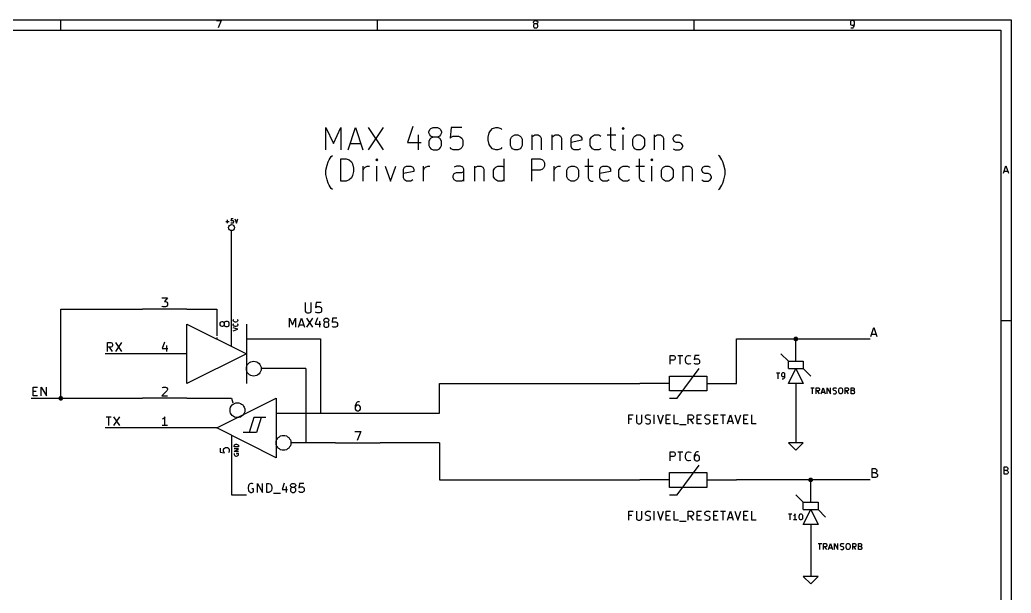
# Model space of a CAD drawing. Extents: x 4000 to 196000, y 4000 to 146000.
# Drawn here: x 129245 to 196000, y 107370 to 146000 of the extents above; entities that cross this region are included whole.
import ezdxf

# ---------------------------------------------------------------- set-up
doc = ezdxf.new("R2010")
doc.units = 0
doc.layers.add('BLACK', color=1, linetype='CONTINUOUS')

msp = doc.modelspace()

# ---------------------------------------------------------------- linework, layer by layer
at = {"layer": 'BLACK'}
for p, q in [((4000, 146000), (196000, 146000)), ((131980, 146000), (131980, 145300)), ((142480, 145950), (142810, 145950)), ((142810, 145950), (142600, 145450)), ((153310, 146000), (153310, 145300)), ((163840, 145850), (163860, 145900)), ((163840, 145830), (163840, 145850)), ((163860, 145780), (163840, 145830)), ((163860, 145690), (163840, 145640)), ((163840, 145640), (163840, 145540)), ((163840, 145540), (163860, 145500)), ((163860, 145900), (163880, 145920)), ((163880, 145760), (163860, 145780)), ((163880, 145710), (163860, 145690)), ((163880, 145920), (163930, 145950)), ((163930, 145730), (163880, 145760)), ((163930, 145730), (163880, 145710)), ((163930, 145950), (164030, 145950)), ((164030, 145730), (163930, 145730)), ((164030, 145950), (164070, 145920)), ((164070, 145760), (164030, 145730)), ((164070, 145710), (164030, 145730)), ((164070, 145920), (164100, 145900)), ((164100, 145780), (164070, 145760)), ((164100, 145690), (164070, 145710)), ((164100, 145900), (164120, 145850)), ((164120, 145830), (164100, 145780)), ((164120, 145640), (164100, 145690)), ((164100, 145500), (164120, 145540)), ((164120, 145850), (164120, 145830)), ((164120, 145540), (164120, 145640)), ((174640, 146000), (174640, 145300)), ((185190, 145900), (185170, 145850)), ((185170, 145850), (185170, 145730)), ((185170, 145730), (185190, 145690)), ((185210, 145920), (185190, 145900)), ((185190, 145690), (185210, 145660)), ((185260, 145950), (185210, 145920)), ((185210, 145660), (185260, 145640)), ((185360, 145950), (185260, 145950)), ((185260, 145640), (185360, 145640)), ((185400, 145920), (185360, 145950)), ((185360, 145640), (185400, 145660)), ((185380, 145500), (185430, 145570)), ((185430, 145900), (185400, 145920)), ((185400, 145660), (185430, 145690)), ((185450, 145850), (185430, 145900)), ((185430, 145690), (185450, 145730)), ((185430, 145570), (185450, 145660)), ((185450, 145660), (185450, 145850)), ((196000, 146000), (196000, 4000)), ((4700, 145300), (195300, 145300)), ((163860, 145500), (163880, 145470)), ((163880, 145470), (163930, 145450)), ((163930, 145450), (164030, 145450)), ((164030, 145450), (164070, 145470)), ((164070, 145470), (164100, 145500)), ((185210, 145450), (185310, 145450)), ((185310, 145450), (185360, 145470)), ((185360, 145470), (185380, 145500)), ((195300, 145300), (195300, 4700)), ((149860, 137240), (149860, 138740)), ((149860, 138740), (150360, 137670)), ((150360, 137670), (150860, 138740)), ((150860, 138740), (150860, 137240)), ((151350, 137240), (151850, 138740)), ((151850, 138740), (152350, 137240)), ((152710, 138740), (153710, 137240)), ((153710, 138740), (152710, 137240)), ((155710, 138810), (155360, 137740)), ((156070, 138240), (156070, 137240)), ((156790, 138460), (156860, 138600)), ((156790, 138390), (156790, 138460)), ((156860, 138240), (156790, 138390)), ((156860, 138600), (156930, 138670)), ((156930, 138170), (156860, 138240)), ((156930, 138670), (157070, 138740)), ((157070, 138740), (157360, 138740)), ((157360, 138740), (157500, 138670)), ((157500, 138670), (157570, 138600)), ((157570, 138240), (157500, 138170)), ((157570, 138600), (157640, 138460)), ((157640, 138390), (157570, 138240)), ((157640, 138460), (157640, 138390)), ((158290, 138740), (158220, 138030)), ((159000, 138740), (158290, 138740)), ((160790, 138100), (160860, 138390)), ((160860, 138390), (160930, 138530)), ((160930, 138530), (161070, 138670)), ((161070, 138670), (161290, 138740)), ((161290, 138740), (161430, 138740)), ((161430, 138740), (161640, 138670)), ((161640, 138670), (161710, 138600)), ((162430, 138170), (162570, 138240)), ((162570, 138240), (162790, 138240)), ((162790, 138240), (162930, 138170)), ((163720, 138240), (163720, 137240)), ((163790, 138170), (163930, 138240)), ((163930, 138240), (164150, 138240)), ((164150, 138240), (164290, 138170)), ((165080, 138240), (165080, 137240)), ((165150, 138170), (165290, 138240)), ((165290, 138240), (165510, 138240)), ((165510, 138240), (165650, 138170)), ((166440, 138170), (166580, 138240)), ((166580, 138240), (166870, 138240)), ((166870, 138240), (167010, 138170)), ((167800, 138170), (167940, 138240)), ((167940, 138240), (168230, 138240)), ((168230, 138240), (168370, 138170)), ((168800, 138240), (169370, 138240)), ((169020, 138740), (169020, 137460)), ((169880, 138740), (169810, 138670)), ((169810, 138670), (169880, 138600)), ((169950, 138670), (169880, 138740)), ((169880, 138740), (169880, 138600)), ((169880, 138600), (169950, 138670)), ((169880, 137240), (169880, 138240)), ((170660, 138170), (170800, 138240)), ((170800, 138240), (171020, 138240)), ((171020, 138240), (171160, 138170)), ((171950, 138240), (171950, 137240)), ((172020, 138170), (172160, 138240)), ((172160, 138240), (172380, 138240)), ((172380, 138240), (172520, 138170)), ((173310, 138170), (173450, 138240)), ((173450, 138240), (173660, 138240)), ((173660, 138240), (173810, 138170)), ((151500, 137670), (152210, 137670)), ((155360, 137740), (156280, 137740)), ((156860, 137960), (156790, 137810)), ((156790, 137810), (156790, 137530)), ((156790, 137530), (156860, 137390)), ((156930, 138030), (156860, 137960)), ((157070, 138100), (156930, 138170)), ((157070, 138100), (156930, 138030)), ((157360, 138100), (157070, 138100)), ((157500, 138170), (157360, 138100)), ((157500, 138030), (157360, 138100)), ((157570, 137960), (157500, 138030)), ((157640, 137810), (157570, 137960)), ((157570, 137390), (157640, 137530)), ((157640, 137530), (157640, 137810)), ((158220, 138030), (158290, 138100)), ((158290, 138100), (158430, 138170)), ((158430, 138170), (158790, 138170)), ((158790, 138170), (158930, 138100)), ((158930, 138100), (159000, 138030)), ((159000, 138030), (159070, 137890)), ((159070, 137530), (159000, 137390)), ((159070, 137890), (159070, 137530)), ((160790, 137890), (160790, 138100)), ((160860, 137600), (160790, 137890)), ((160930, 137460), (160860, 137600)), ((162290, 137960), (162360, 138100)), ((162290, 137530), (162290, 137960)), ((162360, 137390), (162290, 137530)), ((162360, 138100), (162430, 138170)), ((162930, 138170), (163000, 138100)), ((163000, 138100), (163070, 137960)), ((163070, 137530), (163000, 137390)), ((163070, 137960), (163070, 137530)), ((163720, 138100), (163790, 138170)), ((164290, 138170), (164360, 138030)), ((164360, 138030), (164360, 137240)), ((165080, 138100), (165150, 138170)), ((165650, 138170), (165720, 138030)), ((165720, 138030), (165720, 137240)), ((166370, 138030), (166440, 138170)), ((166370, 137460), (166370, 138030)), ((167080, 137890), (166370, 137740)), ((167010, 138170), (167080, 138030)), ((167080, 138030), (167080, 137890)), ((167660, 137960), (167730, 138100)), ((167660, 137530), (167660, 137960)), ((167730, 137390), (167660, 137530)), ((167730, 138100), (167800, 138170)), ((170520, 137960), (170590, 138100)), ((170520, 137530), (170520, 137960)), ((170590, 137390), (170520, 137530)), ((170590, 138100), (170660, 138170)), ((171160, 138170), (171230, 138100)), ((171230, 138100), (171300, 137960)), ((171300, 137530), (171230, 137390)), ((171300, 137960), (171300, 137530)), ((171950, 138100), (172020, 138170)), ((172520, 138170), (172590, 138030)), ((172590, 138030), (172590, 137240)), ((173240, 138030), (173310, 138170)), ((173240, 137960), (173240, 138030)), ((173310, 137810), (173240, 137960)), ((173450, 137740), (173310, 137810)), ((173660, 137740), (173450, 137740)), ((173810, 137670), (173660, 137740)), ((173880, 137530), (173810, 137670)), ((173880, 137460), (173880, 137530)), ((150210, 136790), (150290, 136860)), ((156860, 137390), (156930, 137310)), ((156930, 137310), (157070, 137240)), ((157070, 137240), (157360, 137240)), ((157360, 137240), (157500, 137310)), ((157500, 137310), (157570, 137390)), ((158290, 137310), (158220, 137390)), ((158430, 137240), (158290, 137310)), ((158790, 137240), (158430, 137240)), ((158930, 137310), (158790, 137240)), ((159000, 137390), (158930, 137310)), ((161070, 137310), (160930, 137460)), ((161290, 137240), (161070, 137310)), ((161430, 137240), (161290, 137240)), ((161640, 137310), (161430, 137240)), ((161710, 137390), (161640, 137310)), ((162430, 137310), (162360, 137390)), ((162570, 137240), (162430, 137310)), ((162790, 137240), (162570, 137240)), ((162930, 137310), (162790, 137240)), ((163000, 137390), (162930, 137310)), ((166440, 137310), (166370, 137460)), ((166580, 137240), (166440, 137310)), ((166870, 137240), (166580, 137240)), ((167010, 137310), (166870, 137240)), ((167800, 137310), (167730, 137390)), ((167940, 137240), (167800, 137310)), ((168230, 137240), (167940, 137240)), ((168370, 137310), (168230, 137240)), ((169020, 137460), (169090, 137310)), ((169090, 137310), (169230, 137240)), ((169230, 137240), (169370, 137240)), ((170660, 137310), (170590, 137390)), ((170800, 137240), (170660, 137310)), ((171020, 137240), (170800, 137240)), ((171160, 137310), (171020, 137240)), ((171230, 137390), (171160, 137310)), ((173240, 137310), (173380, 137240)), ((173380, 137240), (173660, 137240)), ((173660, 137240), (173810, 137310)), ((173810, 137310), (173880, 137460)), ((176380, 136790), (176300, 136860)), ((149860, 135860), (149930, 136210)), ((149930, 136210), (150000, 136430)), ((150000, 136430), (150070, 136570)), ((150070, 136570), (150210, 136790)), ((150860, 135140), (150860, 136640)), ((150860, 136640), (151210, 136640)), ((151210, 136640), (151430, 136570)), ((151430, 136570), (151570, 136430)), ((151570, 136430), (151640, 136290)), ((151640, 136290), (151710, 136000)), ((153290, 136640), (153220, 136570)), ((153220, 136570), (153290, 136500)), ((153360, 136570), (153290, 136640)), ((153290, 136640), (153290, 136500)), ((153290, 136500), (153360, 136570)), ((161860, 135140), (161860, 136640)), ((163720, 135140), (163720, 136640)), ((163720, 136640), (164290, 136640)), ((164290, 136640), (164430, 136570)), ((164430, 136570), (164500, 136500)), ((164500, 136500), (164570, 136360)), ((164570, 136360), (164570, 136140)), ((167510, 136640), (167510, 135360)), ((170950, 136640), (170950, 135360)), ((171810, 136640), (171740, 136570)), ((171740, 136570), (171810, 136500)), ((171880, 136570), (171810, 136640)), ((171810, 136640), (171810, 136500)), ((171810, 136500), (171880, 136570)), ((176520, 136570), (176380, 136790)), ((176590, 136430), (176520, 136570)), ((176660, 136210), (176590, 136430)), ((176730, 135860), (176660, 136210)), ((149860, 135570), (149860, 135860)), ((149930, 135210), (149860, 135570)), ((151710, 135790), (151640, 135500)), ((151710, 136000), (151710, 135790)), ((152360, 135140), (152360, 136140)), ((152360, 135860), (152430, 136000)), ((152430, 136000), (152500, 136070)), ((152500, 136070), (152640, 136140)), ((152640, 136140), (152790, 136140)), ((153290, 135140), (153290, 136140)), ((153850, 136140), (154210, 135140)), ((154210, 135140), (154570, 136140)), ((155070, 135930), (155140, 136070)), ((155070, 135360), (155070, 135930)), ((155780, 135790), (155070, 135640)), ((155140, 136070), (155280, 136140)), ((155280, 136140), (155570, 136140)), ((155570, 136140), (155710, 136070)), ((155710, 136070), (155780, 135930)), ((155780, 135930), (155780, 135790)), ((156430, 135140), (156430, 136140)), ((156430, 135860), (156500, 136000)), ((156500, 136000), (156570, 136070)), ((156570, 136070), (156710, 136140)), ((156710, 136140), (156860, 136140)), ((158430, 135500), (158500, 135640)), ((158640, 136140), (158500, 136070)), ((158500, 135640), (158640, 135710)), ((158930, 136140), (158640, 136140)), ((158640, 135710), (159000, 135710)), ((159070, 136070), (158930, 136140)), ((159000, 135710), (159140, 135790)), ((159140, 135930), (159070, 136070)), ((159140, 135140), (159140, 135930)), ((159860, 136140), (159860, 135140)), ((159860, 136000), (159930, 136070)), ((159930, 136070), (160070, 136140)), ((160070, 136140), (160290, 136140)), ((160290, 136140), (160430, 136070)), ((160430, 136070), (160500, 135930)), ((160500, 135930), (160500, 135140)), ((161150, 135860), (161220, 136000)), ((161150, 135430), (161150, 135860)), ((161220, 136000), (161290, 136070)), ((161290, 136070), (161430, 136140)), ((161430, 136140), (161720, 136140)), ((161720, 136140), (161860, 136070)), ((164290, 135860), (163720, 135860)), ((164430, 135930), (164290, 135860)), ((164500, 136000), (164430, 135930)), ((164570, 136140), (164500, 136000)), ((165220, 135140), (165220, 136140)), ((165220, 135860), (165290, 136000)), ((165290, 136000), (165360, 136070)), ((165360, 136070), (165500, 136140)), ((165500, 136140), (165650, 136140)), ((166080, 135860), (166150, 136000)), ((166080, 135430), (166080, 135860)), ((166150, 136000), (166220, 136070)), ((166220, 136070), (166360, 136140)), ((166360, 136140), (166580, 136140)), ((166580, 136140), (166720, 136070)), ((166720, 136070), (166790, 136000)), ((166790, 136000), (166860, 135860)), ((166860, 135860), (166860, 135430)), ((167290, 136140), (167860, 136140)), ((168300, 135930), (168370, 136070)), ((168300, 135360), (168300, 135930)), ((169010, 135790), (168300, 135640)), ((168370, 136070), (168510, 136140)), ((168510, 136140), (168800, 136140)), ((168800, 136140), (168940, 136070)), ((168940, 136070), (169010, 135930)), ((169010, 135930), (169010, 135790)), ((169590, 135860), (169660, 136000)), ((169590, 135430), (169590, 135860)), ((169660, 136000), (169730, 136070)), ((169730, 136070), (169870, 136140)), ((169870, 136140), (170160, 136140)), ((170160, 136140), (170300, 136070)), ((170730, 136140), (171300, 136140)), ((171810, 135140), (171810, 136140)), ((172450, 135860), (172520, 136000)), ((172450, 135430), (172450, 135860)), ((172520, 136000), (172590, 136070)), ((172590, 136070), (172730, 136140)), ((172730, 136140), (172950, 136140)), ((172950, 136140), (173090, 136070)), ((173090, 136070), (173160, 136000)), ((173160, 136000), (173230, 135860)), ((173230, 135860), (173230, 135430)), ((173880, 136140), (173880, 135140)), ((173880, 136000), (173950, 136070)), ((173950, 136070), (174090, 136140)), ((174090, 136140), (174310, 136140)), ((174310, 136140), (174450, 136070)), ((174450, 136070), (174520, 135930)), ((174520, 135930), (174520, 135140)), ((175170, 135930), (175240, 136070)), ((175170, 135860), (175170, 135930)), ((175240, 135710), (175170, 135860)), ((175240, 136070), (175380, 136140)), ((175380, 135640), (175240, 135710)), ((175380, 136140), (175590, 136140)), ((175590, 135640), (175380, 135640)), ((175590, 136140), (175740, 136070)), ((175740, 135570), (175590, 135640)), ((175810, 135430), (175740, 135570)), ((176660, 135210), (176730, 135570)), ((176730, 135570), (176730, 135860)), ((195490, 135660), (195650, 136160)), ((195540, 135800), (195770, 135800)), ((195650, 136160), (195820, 135660)), ((150000, 135000), (149930, 135210)), ((150070, 134860), (150000, 135000)), ((150210, 134640), (150070, 134860)), ((151210, 135140), (150860, 135140)), ((151430, 135210), (151210, 135140)), ((151570, 135360), (151430, 135210)), ((151640, 135500), (151570, 135360)), ((155140, 135210), (155070, 135360)), ((155280, 135140), (155140, 135210)), ((155570, 135140), (155280, 135140)), ((155710, 135210), (155570, 135140)), ((158430, 135360), (158430, 135500)), ((158500, 135210), (158430, 135360)), ((158640, 135140), (158500, 135210)), ((159000, 135140), (158640, 135140)), ((159140, 135210), (159000, 135140)), ((161220, 135290), (161150, 135430)), ((161290, 135210), (161220, 135290)), ((161430, 135140), (161290, 135210)), ((161720, 135140), (161430, 135140)), ((161860, 135210), (161720, 135140)), ((166150, 135290), (166080, 135430)), ((166220, 135210), (166150, 135290)), ((166360, 135140), (166220, 135210)), ((166580, 135140), (166360, 135140)), ((166720, 135210), (166580, 135140)), ((166790, 135290), (166720, 135210)), ((166860, 135430), (166790, 135290)), ((167510, 135360), (167580, 135210)), ((167580, 135210), (167720, 135140)), ((167720, 135140), (167860, 135140)), ((168370, 135210), (168300, 135360)), ((168510, 135140), (168370, 135210)), ((168800, 135140), (168510, 135140)), ((168940, 135210), (168800, 135140)), ((169660, 135290), (169590, 135430)), ((169730, 135210), (169660, 135290)), ((169870, 135140), (169730, 135210)), ((170160, 135140), (169870, 135140)), ((170300, 135210), (170160, 135140)), ((170950, 135360), (171020, 135210)), ((171020, 135210), (171160, 135140)), ((171160, 135140), (171300, 135140)), ((172520, 135290), (172450, 135430)), ((172590, 135210), (172520, 135290)), ((172730, 135140), (172590, 135210)), ((172950, 135140), (172730, 135140)), ((173090, 135210), (172950, 135140)), ((173160, 135290), (173090, 135210)), ((173230, 135430), (173160, 135290)), ((175170, 135210), (175310, 135140)), ((175310, 135140), (175590, 135140)), ((175590, 135140), (175740, 135210)), ((175740, 135210), (175810, 135360)), ((175810, 135360), (175810, 135430)), ((176380, 134640), (176520, 134860)), ((176520, 134860), (176590, 135000)), ((176590, 135000), (176660, 135210)), ((150290, 134570), (150210, 134640)), ((176300, 134570), (176380, 134640)), ((143110, 132410), (143340, 132410)), ((143230, 132300), (143230, 132530)), ((143480, 132600), (143470, 132460)), ((143470, 132460), (143480, 132470)), ((143480, 132310), (143470, 132330)), ((143620, 132600), (143480, 132600)), ((143480, 132470), (143510, 132480)), ((143510, 132300), (143480, 132310)), ((143510, 132480), (143580, 132480)), ((143580, 132300), (143510, 132300)), ((143580, 132480), (143610, 132470)), ((143610, 132310), (143580, 132300)), ((143610, 132470), (143620, 132460)), ((143620, 132330), (143610, 132310)), ((143620, 132460), (143640, 132430)), ((143640, 132360), (143620, 132330)), ((143640, 132430), (143640, 132360)), ((143730, 132600), (143830, 132300)), ((143830, 132300), (143930, 132600)), ((143500, 131500), (143500, 131800)), ((143500, 127000), (143500, 131500)), ((138810, 127260), (139180, 127260)), ((139180, 127260), (138980, 127030)), ((138980, 127030), (139060, 127030)), ((139060, 127030), (139120, 127000)), ((139120, 127000), (139150, 126970)), ((139150, 126970), (139180, 126910)), ((139180, 126910), (139180, 126770)), ((143500, 124000), (143500, 127000)), ((148470, 126950), (148470, 126380)), ((148870, 126380), (148870, 126950)), ((149200, 126950), (149160, 126610)), ((149530, 126950), (149200, 126950)), ((132000, 120500), (132000, 126500)), ((132000, 126500), (137500, 126500)), ((140500, 126500), (137500, 126500)), ((138830, 126690), (138810, 126710)), ((138890, 126660), (138830, 126690)), ((139060, 126660), (138890, 126660)), ((139120, 126690), (139060, 126660)), ((139150, 126710), (139120, 126690)), ((139180, 126770), (139150, 126710)), ((140500, 126500), (142500, 126500)), ((142500, 126500), (142500, 124710)), ((148470, 126380), (148500, 126310)), ((148500, 126310), (148530, 126280)), ((148530, 126280), (148600, 126250)), ((148600, 126250), (148730, 126250)), ((148730, 126250), (148800, 126280)), ((148800, 126280), (148830, 126310)), ((148830, 126310), (148870, 126380)), ((149160, 126610), (149200, 126650)), ((149200, 126280), (149160, 126310)), ((149200, 126650), (149260, 126680)), ((149260, 126250), (149200, 126280)), ((149260, 126680), (149430, 126680)), ((149430, 126250), (149260, 126250)), ((149430, 126680), (149500, 126650)), ((149500, 126280), (149430, 126250)), ((149500, 126650), (149530, 126610)), ((149530, 126310), (149500, 126280)), ((149530, 126610), (149560, 126550)), ((149560, 126380), (149530, 126310)), ((149560, 126550), (149560, 126380)), ((140500, 121500), (140500, 125500)), ((140500, 125500), (144500, 123500)), ((142740, 125560), (142770, 125620)), ((142740, 125450), (142740, 125560)), ((142770, 125620), (142800, 125650)), ((142800, 125650), (142860, 125680)), ((142860, 125680), (142890, 125680)), ((142890, 125680), (142940, 125650)), ((142940, 125650), (142970, 125620)), ((142970, 125620), (143000, 125560)), ((143030, 125620), (143000, 125560)), ((143000, 125560), (143000, 125450)), ((143060, 125650), (143030, 125620)), ((143110, 125680), (143060, 125650)), ((143230, 125680), (143110, 125680)), ((143290, 125650), (143230, 125680)), ((143310, 125620), (143290, 125650)), ((143340, 125560), (143310, 125620)), ((143340, 125450), (143340, 125560)), ((143620, 125770), (143640, 125810)), ((143620, 125740), (143620, 125770)), ((143640, 125690), (143620, 125740)), ((143620, 125470), (143640, 125510)), ((143640, 125810), (143650, 125820)), ((143660, 125670), (143640, 125690)), ((143640, 125510), (143650, 125520)), ((143690, 125650), (143660, 125670)), ((143750, 125640), (143690, 125650)), ((143790, 125640), (143750, 125640)), ((143850, 125650), (143790, 125640)), ((143880, 125670), (143850, 125650)), ((143910, 125690), (143880, 125670)), ((143890, 125820), (143910, 125810)), ((143890, 125520), (143910, 125510)), ((143910, 125810), (143920, 125770)), ((143920, 125740), (143910, 125690)), ((143910, 125510), (143920, 125470)), ((143920, 125770), (143920, 125740)), ((144500, 125500), (144500, 121500)), ((147400, 125290), (147400, 125890)), ((147400, 125890), (147600, 125460)), ((147600, 125460), (147800, 125890)), ((147800, 125890), (147800, 125290)), ((148010, 125290), (148210, 125890)), ((148210, 125890), (148410, 125290)), ((148550, 125890), (148950, 125290)), ((148950, 125890), (148550, 125290)), ((149290, 125920), (149140, 125490)), ((149430, 125690), (149430, 125290)), ((149710, 125770), (149740, 125830)), ((149710, 125740), (149710, 125770)), ((149740, 125690), (149710, 125740)), ((149740, 125570), (149710, 125520)), ((149710, 125520), (149710, 125400)), ((149740, 125830), (149770, 125860)), ((149770, 125660), (149740, 125690)), ((149770, 125600), (149740, 125570)), ((149770, 125860), (149830, 125890)), ((149830, 125630), (149770, 125660)), ((149830, 125630), (149770, 125600)), ((149830, 125890), (149940, 125890)), ((149940, 125630), (149830, 125630)), ((149940, 125890), (150000, 125860)), ((150000, 125660), (149940, 125630)), ((150000, 125600), (149940, 125630)), ((150000, 125860), (150030, 125830)), ((150030, 125690), (150000, 125660)), ((150030, 125570), (150000, 125600)), ((150030, 125830), (150060, 125770)), ((150060, 125740), (150030, 125690)), ((150060, 125520), (150030, 125570)), ((150060, 125770), (150060, 125740)), ((150060, 125400), (150060, 125520)), ((150310, 125890), (150280, 125600)), ((150280, 125600), (150310, 125630)), ((150600, 125890), (150310, 125890)), ((150310, 125630), (150370, 125660)), ((150370, 125660), (150510, 125660)), ((150510, 125660), (150570, 125630)), ((150570, 125630), (150600, 125600)), ((150600, 125600), (150630, 125540)), ((150630, 125540), (150630, 125400)), ((196000, 125720), (195300, 125720)), ((142770, 125390), (142740, 125450)), ((142800, 125360), (142770, 125390)), ((142860, 125330), (142800, 125360)), ((142890, 125330), (142860, 125330)), ((142940, 125360), (142890, 125330)), ((142970, 125390), (142940, 125360)), ((143000, 125450), (142970, 125390)), ((143000, 125450), (143030, 125390)), ((143030, 125390), (143060, 125360)), ((143060, 125360), (143110, 125330)), ((143110, 125330), (143230, 125330)), ((143230, 125330), (143290, 125360)), ((143290, 125360), (143310, 125390)), ((143310, 125390), (143340, 125450)), ((143620, 125440), (143620, 125470)), ((143640, 125390), (143620, 125440)), ((143920, 125150), (143620, 125250)), ((143620, 125050), (143920, 125150)), ((143660, 125370), (143640, 125390)), ((143690, 125350), (143660, 125370)), ((143750, 125340), (143690, 125350)), ((143790, 125340), (143750, 125340)), ((143850, 125350), (143790, 125340)), ((143880, 125370), (143850, 125350)), ((143910, 125390), (143880, 125370)), ((143920, 125440), (143910, 125390)), ((143920, 125470), (143920, 125440)), ((148060, 125460), (148350, 125460)), ((149140, 125490), (149520, 125490)), ((149710, 125400), (149740, 125340)), ((149740, 125340), (149770, 125320)), ((149770, 125320), (149830, 125290)), ((149830, 125290), (149940, 125290)), ((149940, 125290), (150000, 125320)), ((150000, 125320), (150030, 125340)), ((150030, 125340), (150060, 125400)), ((150310, 125320), (150280, 125340)), ((150370, 125290), (150310, 125320)), ((150510, 125290), (150370, 125290)), ((150570, 125320), (150510, 125290)), ((150600, 125340), (150570, 125320)), ((150630, 125400), (150600, 125340)), ((186560, 124660), (186760, 125260)), ((186760, 125260), (186960, 124660)), ((135140, 123660), (135140, 124260)), ((135140, 124260), (135370, 124260)), ((135370, 124260), (135430, 124230)), ((135430, 124230), (135460, 124200)), ((135460, 124200), (135490, 124140)), ((135690, 124260), (136090, 123660)), ((136090, 124260), (135690, 123660)), ((138980, 124290), (138830, 123860)), ((142500, 124600), (142500, 124500)), ((144500, 124500), (149500, 124500)), ((149500, 124500), (149500, 119500)), ((177500, 121500), (177500, 124500)), ((177500, 124500), (186500, 124500)), ((181500, 123000), (181500, 124500)), ((186610, 124830), (186900, 124830)), ((137500, 123500), (135000, 123500)), ((135370, 123940), (135140, 123940)), ((135490, 123660), (135290, 123940)), ((135430, 123970), (135370, 123940)), ((135460, 124000), (135430, 123970)), ((135490, 124060), (135460, 124000)), ((135490, 124140), (135490, 124060)), ((140500, 123500), (137500, 123500)), ((138830, 123860), (139210, 123860)), ((139120, 124060), (139120, 123660)), ((144500, 123500), (140500, 121500)), ((181000, 123000), (180500, 123500)), ((173030, 122790), (173030, 123390)), ((173030, 123390), (173260, 123390)), ((173260, 123070), (173030, 123070)), ((173260, 123390), (173320, 123360)), ((173320, 123100), (173260, 123070)), ((173320, 123360), (173350, 123330)), ((173350, 123130), (173320, 123100)), ((173350, 123330), (173380, 123270)), ((173380, 123190), (173350, 123130)), ((173380, 123270), (173380, 123190)), ((173550, 123390), (173890, 123390)), ((173720, 122790), (173720, 123390)), ((174060, 123130), (174090, 123240)), ((174060, 123040), (174060, 123130)), ((174090, 122930), (174060, 123040)), ((174090, 123240), (174120, 123300)), ((174120, 122870), (174090, 122930)), ((174120, 123300), (174180, 123360)), ((174180, 122820), (174120, 122870)), ((174180, 123360), (174260, 123390)), ((174260, 123390), (174320, 123390)), ((174320, 123390), (174410, 123360)), ((174410, 123360), (174440, 123330)), ((174440, 122840), (174410, 122820)), ((174690, 123390), (174660, 123100)), ((174660, 123100), (174690, 123130)), ((174690, 122820), (174660, 122840)), ((174980, 123390), (174690, 123390)), ((174690, 123130), (174750, 123160)), ((174750, 123160), (174890, 123160)), ((174890, 123160), (174950, 123130)), ((174950, 123130), (174980, 123100)), ((174980, 122840), (174950, 122820)), ((174980, 123100), (175010, 123040)), ((175010, 122900), (174980, 122840)), ((175010, 123040), (175010, 122900)), ((181000, 122500), (181000, 123000)), ((181000, 123000), (182000, 123000)), ((182000, 123000), (182000, 122500)), ((148500, 122500), (145500, 122500)), ((148500, 122500), (148500, 117500)), ((173500, 120500), (175000, 122500)), ((174260, 122790), (174180, 122820)), ((174320, 122790), (174260, 122790)), ((174410, 122820), (174320, 122790)), ((174750, 122790), (174690, 122820)), ((174890, 122790), (174750, 122790)), ((174950, 122820), (174890, 122790)), ((180200, 122210), (180430, 122210)), ((180310, 121810), (180310, 122210)), ((180560, 122170), (180540, 122130)), ((180570, 122190), (180560, 122170)), ((180610, 122210), (180570, 122190)), ((180690, 122210), (180610, 122210)), ((180730, 122190), (180690, 122210)), ((180750, 122170), (180730, 122190)), ((180760, 122130), (180750, 122170)), ((181000, 122500), (182000, 122500)), ((181000, 121500), (181500, 122500)), ((181500, 122500), (182000, 121500)), ((182000, 122500), (182500, 122000)), ((157500, 119500), (157500, 121500)), ((157500, 121500), (171000, 121500)), ((173000, 121500), (171000, 121500)), ((173000, 121000), (173000, 122000)), ((173000, 122000), (175500, 122000)), ((175500, 122000), (175500, 121000)), ((175500, 121500), (177500, 121500)), ((180540, 122130), (180540, 122040)), ((180540, 122040), (180560, 122000)), ((180560, 122000), (180570, 121980)), ((180570, 121980), (180610, 121960)), ((180570, 121810), (180650, 121810)), ((180610, 121960), (180690, 121960)), ((180650, 121810), (180690, 121830)), ((180690, 121960), (180730, 121980)), ((180690, 121830), (180710, 121850)), ((180710, 121850), (180750, 121900)), ((180730, 121980), (180750, 122000)), ((180750, 122000), (180760, 122040)), ((180750, 121900), (180760, 121980)), ((180760, 121980), (180760, 122130)), ((182000, 121500), (181000, 121500)), ((181500, 121500), (181500, 120000)), ((130140, 120660), (130140, 121260)), ((130140, 121260), (130430, 121260)), ((130140, 120970), (130340, 120970)), ((130680, 120660), (130680, 121260)), ((130680, 121260), (131030, 120660)), ((131030, 120660), (131030, 121260)), ((139150, 121000), (138810, 120660)), ((138830, 121200), (138860, 121230)), ((138860, 121230), (138920, 121260)), ((138920, 121260), (139060, 121260)), ((139060, 121260), (139120, 121230)), ((139120, 121230), (139150, 121200)), ((139150, 121200), (139180, 121140)), ((139180, 121090), (139150, 121000)), ((139180, 121140), (139180, 121090)), ((175500, 121000), (173000, 121000)), ((182510, 121210), (182740, 121210)), ((182620, 120810), (182620, 121210)), ((182870, 120810), (182870, 121210)), ((182870, 121210), (183020, 121210)), ((183020, 121000), (182870, 121000)), ((183090, 120810), (182960, 121000)), ((183020, 121210), (183060, 121190)), ((183060, 121020), (183020, 121000)), ((183060, 121190), (183070, 121170)), ((183070, 121040), (183060, 121020)), ((183070, 121170), (183090, 121130)), ((183090, 121070), (183070, 121040)), ((183090, 121130), (183090, 121070)), ((183210, 120810), (183340, 121210)), ((183250, 120920), (183440, 120920)), ((183340, 121210), (183470, 120810)), ((183610, 120810), (183610, 121210)), ((183610, 121210), (183830, 120810)), ((183830, 120810), (183830, 121210)), ((184010, 121130), (184030, 121170)), ((184010, 121090), (184010, 121130)), ((184030, 121060), (184010, 121090)), ((184010, 120830), (184060, 120810)), ((184030, 121170), (184040, 121190)), ((184040, 121040), (184030, 121060)), ((184040, 121190), (184080, 121210)), ((184080, 121020), (184040, 121040)), ((184080, 121210), (184180, 121210)), ((184160, 121000), (184080, 121020)), ((184200, 120980), (184160, 121000)), ((184160, 120810), (184200, 120830)), ((184180, 121210), (184230, 121190)), ((184220, 120960), (184200, 120980)), ((184200, 120830), (184220, 120850)), ((184230, 120920), (184220, 120960)), ((184220, 120850), (184230, 120880)), ((184230, 120880), (184230, 120920)), ((184390, 121070), (184410, 121150)), ((184390, 120940), (184390, 121070)), ((184410, 120870), (184390, 120940)), ((184410, 121150), (184440, 121190)), ((184440, 120830), (184410, 120870)), ((184440, 121190), (184480, 121210)), ((184480, 120810), (184440, 120830)), ((184480, 121210), (184560, 121210)), ((184560, 121210), (184600, 121190)), ((184600, 120830), (184560, 120810)), ((184600, 121190), (184630, 121150)), ((184630, 120870), (184600, 120830)), ((184630, 121150), (184650, 121070)), ((184650, 120940), (184630, 120870)), ((184650, 121070), (184650, 120940)), ((184830, 120810), (184830, 121210)), ((184830, 121210), (184980, 121210)), ((184980, 121000), (184830, 121000)), ((185050, 120810), (184920, 121000)), ((184980, 121210), (185020, 121190)), ((185020, 121020), (184980, 121000)), ((185020, 121190), (185030, 121170)), ((185030, 121040), (185020, 121020)), ((185030, 121170), (185050, 121130)), ((185050, 121070), (185030, 121040)), ((185050, 121130), (185050, 121070)), ((185230, 120810), (185230, 121210)), ((185230, 121210), (185360, 121210)), ((185360, 121020), (185230, 121020)), ((185360, 121210), (185400, 121190)), ((185400, 121040), (185360, 121020)), ((185360, 121020), (185420, 121000)), ((185420, 120830), (185380, 120810)), ((185400, 121190), (185420, 121170)), ((185420, 121060), (185400, 121040)), ((185420, 121170), (185430, 121130)), ((185430, 121090), (185420, 121060)), ((185420, 121000), (185430, 120980)), ((185430, 120850), (185420, 120830)), ((185430, 121130), (185430, 121090)), ((185430, 120980), (185450, 120940)), ((185450, 120880), (185430, 120850)), ((185450, 120940), (185450, 120880)), ((130000, 120500), (137500, 120500)), ((130430, 120660), (130140, 120660)), ((140500, 120500), (137500, 120500)), ((138810, 120660), (139180, 120660)), ((140500, 120500), (143500, 120500)), ((142500, 118500), (146500, 120500)), ((143500, 120500), (143590, 120200)), ((146500, 120500), (146500, 116500)), ((151920, 120200), (151860, 120110)), ((151950, 120230), (151920, 120200)), ((152010, 120260), (151950, 120230)), ((152120, 120260), (152010, 120260)), ((173000, 120500), (173500, 120500)), ((184060, 120810), (184160, 120810)), ((184560, 120810), (184480, 120810)), ((185380, 120810), (185230, 120810)), ((146500, 119500), (150500, 119500)), ((150500, 119500), (153500, 119500)), ((151860, 120110), (151830, 120000)), ((151830, 120000), (151830, 119770)), ((151860, 119970), (151830, 119910)), ((151830, 119770), (151860, 119710)), ((151890, 120000), (151860, 119970)), ((151860, 119710), (151890, 119690)), ((151950, 120030), (151890, 120000)), ((151890, 119690), (151950, 119660)), ((152060, 120030), (151950, 120030)), ((151950, 119660), (152060, 119660)), ((152120, 120000), (152060, 120030)), ((152060, 119660), (152120, 119690)), ((152150, 119970), (152120, 120000)), ((152120, 119690), (152150, 119710)), ((152180, 119910), (152150, 119970)), ((152150, 119710), (152180, 119770)), ((152180, 119770), (152180, 119910)), ((153500, 119500), (157500, 119500)), ((181500, 120000), (181500, 117500)), ((135060, 119260), (135400, 119260)), ((135230, 118660), (135230, 119260)), ((135550, 119260), (135950, 118660)), ((135950, 119260), (135550, 118660)), ((138890, 119110), (138830, 119090)), ((138950, 119170), (138890, 119110)), ((139010, 119260), (138950, 119170)), ((139010, 118660), (139010, 119260)), ((145000, 119200), (144690, 118200)), ((145800, 119200), (145000, 119200)), ((145500, 119200), (145190, 118200)), ((170260, 118790), (170260, 119390)), ((170260, 119390), (170550, 119390)), ((170460, 119100), (170260, 119100)), ((170770, 119390), (170770, 118900)), ((170770, 118900), (170800, 118840)), ((170800, 118840), (170830, 118820)), ((171060, 118820), (171090, 118840)), ((171090, 118840), (171120, 118900)), ((171120, 118900), (171120, 119390)), ((171370, 119270), (171400, 119330)), ((171370, 119220), (171370, 119270)), ((171400, 119160), (171370, 119220)), ((171400, 119330), (171430, 119360)), ((171430, 119130), (171400, 119160)), ((171430, 119360), (171490, 119390)), ((171490, 119100), (171430, 119130)), ((171490, 119390), (171630, 119390)), ((171600, 119070), (171490, 119100)), ((171660, 119040), (171600, 119070)), ((171630, 119390), (171720, 119360)), ((171690, 119020), (171660, 119040)), ((171660, 118820), (171690, 118840)), ((171720, 118960), (171690, 119020)), ((171690, 118840), (171720, 118900)), ((171720, 118900), (171720, 118960)), ((171970, 118790), (171970, 119390)), ((172180, 119390), (172380, 118790)), ((172380, 118790), (172580, 119390)), ((172770, 118790), (172770, 119390)), ((172770, 119390), (173060, 119390)), ((172770, 119100), (172970, 119100)), ((173310, 118790), (173310, 119390)), ((174260, 118790), (174260, 119390)), ((174260, 119390), (174490, 119390)), ((174490, 119070), (174260, 119070)), ((174610, 118790), (174410, 119070)), ((174490, 119390), (174550, 119360)), ((174550, 119100), (174490, 119070)), ((174550, 119360), (174580, 119330)), ((174580, 119130), (174550, 119100)), ((174580, 119330), (174610, 119270)), ((174610, 119190), (174580, 119130)), ((174610, 119270), (174610, 119190)), ((174860, 118790), (174860, 119390)), ((174860, 119390), (175150, 119390)), ((174860, 119100), (175060, 119100)), ((175370, 119270), (175400, 119330)), ((175370, 119220), (175370, 119270)), ((175400, 119160), (175370, 119220)), ((175400, 119330), (175430, 119360)), ((175430, 119130), (175400, 119160)), ((175430, 119360), (175490, 119390)), ((175490, 119100), (175430, 119130)), ((175490, 119390), (175630, 119390)), ((175600, 119070), (175490, 119100)), ((175660, 119040), (175600, 119070)), ((175630, 119390), (175720, 119360)), ((175690, 119020), (175660, 119040)), ((175660, 118820), (175690, 118840)), ((175720, 118960), (175690, 119020)), ((175690, 118840), (175720, 118900)), ((175720, 118900), (175720, 118960)), ((175970, 118790), (175970, 119390)), ((175970, 119390), (176260, 119390)), ((175970, 119100), (176170, 119100)), ((176430, 119390), (176770, 119390)), ((176600, 118790), (176600, 119390)), ((176890, 118790), (177090, 119390)), ((176940, 118960), (177230, 118960)), ((177090, 119390), (177290, 118790)), ((177400, 119390), (177600, 118790)), ((177600, 118790), (177800, 119390)), ((177990, 118790), (177990, 119390)), ((177990, 119390), (178280, 119390)), ((177990, 119100), (178190, 119100)), ((178530, 118790), (178530, 119390)), ((137500, 118500), (135000, 118500)), ((140500, 118500), (137500, 118500)), ((139180, 118660), (138830, 118660)), ((142500, 118500), (140500, 118500)), ((146500, 116500), (142500, 118500)), ((145190, 118200), (144290, 118200)), ((151810, 118260), (152210, 118260)), ((152210, 118260), (151950, 117660)), ((170830, 118820), (170890, 118790)), ((170890, 118790), (171000, 118790)), ((171000, 118790), (171060, 118820)), ((171370, 118820), (171460, 118790)), ((171460, 118790), (171600, 118790)), ((171600, 118790), (171660, 118820)), ((173060, 118790), (172770, 118790)), ((173600, 118790), (173310, 118790)), ((173660, 118730), (174120, 118730)), ((175150, 118790), (174860, 118790)), ((175370, 118820), (175460, 118790)), ((175460, 118790), (175600, 118790)), ((175600, 118790), (175660, 118820)), ((176260, 118790), (175970, 118790)), ((178280, 118790), (177990, 118790)), ((178820, 118790), (178530, 118790)), ((143500, 118000), (143500, 116000)), ((150500, 117500), (147500, 117500)), ((150500, 117500), (153500, 117500)), ((157500, 117500), (153500, 117500)), ((157500, 117500), (157500, 115000)), ((181000, 117500), (181500, 117000)), ((182000, 117500), (181000, 117500)), ((181500, 117000), (182000, 117500)), ((142740, 117150), (142740, 116860)), ((142740, 116860), (143030, 116830)), ((142970, 117060), (143000, 117120)), ((142970, 116920), (142970, 117060)), ((143000, 116860), (142970, 116920)), ((143000, 117120), (143030, 117150)), ((143030, 116830), (143000, 116860)), ((143030, 117150), (143090, 117180)), ((143090, 117180), (143230, 117180)), ((143230, 117180), (143290, 117150)), ((143290, 117150), (143310, 117120)), ((143310, 116860), (143290, 116830)), ((143310, 117120), (143340, 117060)), ((143340, 116920), (143310, 116860)), ((143340, 117060), (143340, 116920)), ((143670, 117300), (143690, 117350)), ((143670, 117230), (143670, 117300)), ((143970, 117230), (143670, 117230)), ((143670, 116920), (143970, 117090)), ((143970, 117090), (143670, 117090)), ((143970, 116920), (143670, 116920)), ((143690, 117350), (143710, 117370)), ((143710, 117370), (143740, 117390)), ((143740, 117390), (143800, 117400)), ((143800, 117400), (143840, 117400)), ((143840, 117400), (143900, 117390)), ((143900, 117390), (143930, 117370)), ((143930, 117370), (143960, 117350)), ((143960, 117350), (143970, 117300)), ((143970, 117300), (143970, 117230)), ((173030, 116290), (173030, 116890)), ((173030, 116890), (173260, 116890)), ((173260, 116890), (173320, 116860)), ((173320, 116860), (173350, 116830)), ((173350, 116830), (173380, 116770)), ((173550, 116890), (173890, 116890)), ((173720, 116290), (173720, 116890)), ((174120, 116800), (174180, 116860)), ((174180, 116860), (174260, 116890)), ((174260, 116890), (174320, 116890)), ((174320, 116890), (174410, 116860)), ((174410, 116860), (174440, 116830)), ((174750, 116830), (174690, 116740)), ((174780, 116860), (174750, 116830)), ((174840, 116890), (174780, 116860)), ((174950, 116890), (174840, 116890)), ((143690, 116780), (143670, 116750)), ((143670, 116750), (143670, 116710)), ((143670, 116710), (143690, 116660)), ((143690, 116660), (143710, 116640)), ((143710, 116640), (143740, 116620)), ((143740, 116620), (143800, 116610)), ((143800, 116610), (143840, 116610)), ((143940, 116790), (143840, 116790)), ((143840, 116790), (143840, 116740)), ((143840, 116610), (143900, 116620)), ((143900, 116620), (143930, 116640)), ((143930, 116640), (143960, 116660)), ((143960, 116780), (143940, 116790)), ((143970, 116740), (143960, 116780)), ((143960, 116660), (143970, 116710)), ((143970, 116710), (143970, 116740)), ((173260, 116570), (173030, 116570)), ((173320, 116600), (173260, 116570)), ((173350, 116630), (173320, 116600)), ((173380, 116690), (173350, 116630)), ((173380, 116770), (173380, 116690)), ((174060, 116630), (174090, 116740)), ((174060, 116540), (174060, 116630)), ((174090, 116430), (174060, 116540)), ((174090, 116740), (174120, 116800)), ((174120, 116370), (174090, 116430)), ((174180, 116320), (174120, 116370)), ((174260, 116290), (174180, 116320)), ((174320, 116290), (174260, 116290)), ((174410, 116320), (174320, 116290)), ((174440, 116340), (174410, 116320)), ((174690, 116740), (174660, 116630)), ((174660, 116630), (174660, 116400)), ((174690, 116600), (174660, 116540)), ((174660, 116400), (174690, 116340)), ((174720, 116630), (174690, 116600)), ((174690, 116340), (174720, 116320)), ((174780, 116660), (174720, 116630)), ((174720, 116320), (174780, 116290)), ((174890, 116660), (174780, 116660)), ((174780, 116290), (174890, 116290)), ((174950, 116630), (174890, 116660)), ((174890, 116290), (174950, 116320)), ((174980, 116600), (174950, 116630)), ((174950, 116320), (174980, 116340)), ((175010, 116540), (174980, 116600)), ((174980, 116340), (175010, 116400)), ((175010, 116400), (175010, 116540)), ((143500, 116000), (143500, 114000)), ((173000, 114500), (173000, 115500)), ((173000, 115500), (175500, 115500)), ((173500, 114000), (175000, 116000)), ((175500, 115500), (175500, 114500)), ((186640, 115160), (186640, 115760)), ((186640, 115760), (186840, 115760)), ((186840, 115760), (186900, 115730)), ((186900, 115500), (186840, 115470)), ((186900, 115730), (186930, 115700)), ((186930, 115530), (186900, 115500)), ((186930, 115700), (186960, 115640)), ((186960, 115590), (186930, 115530)), ((186960, 115640), (186960, 115590)), ((195520, 115380), (195520, 115880)), ((195520, 115880), (195690, 115880)), ((195690, 115640), (195520, 115640)), ((195690, 115880), (195730, 115850)), ((195730, 115660), (195690, 115640)), ((195690, 115640), (195760, 115620)), ((195730, 115850), (195760, 115830)), ((195760, 115690), (195730, 115660)), ((195760, 115830), (195780, 115780)), ((195780, 115730), (195760, 115690)), ((195760, 115620), (195780, 115590)), ((195780, 115780), (195780, 115730)), ((195780, 115590), (195800, 115540)), ((195800, 115540), (195800, 115470)), ((157500, 115000), (171000, 115000)), ((173000, 115000), (171000, 115000)), ((175500, 115000), (177500, 115000)), ((186500, 115000), (177500, 115000)), ((182500, 113500), (182500, 115000)), ((186840, 115470), (186640, 115470)), ((186870, 115160), (186640, 115160)), ((186840, 115470), (186930, 115440)), ((186930, 115190), (186870, 115160)), ((186930, 115440), (186960, 115410)), ((186960, 115210), (186930, 115190)), ((186960, 115410), (186990, 115360)), ((186990, 115270), (186960, 115210)), ((186990, 115360), (186990, 115270)), ((195710, 115380), (195520, 115380)), ((195760, 115400), (195710, 115380)), ((195780, 115430), (195760, 115400)), ((195800, 115470), (195780, 115430)), ((144640, 114610), (144610, 114500)), ((144610, 114500), (144610, 114410)), ((144610, 114410), (144640, 114300)), ((144670, 114670), (144640, 114610)), ((144640, 114300), (144670, 114240)), ((144730, 114730), (144670, 114670)), ((144670, 114240), (144730, 114190)), ((144810, 114760), (144730, 114730)), ((144730, 114190), (144810, 114160)), ((144900, 114760), (144810, 114760)), ((144810, 114160), (144870, 114160)), ((144990, 114410), (144870, 114410)), ((144870, 114160), (144960, 114190)), ((144960, 114730), (144900, 114760)), ((144960, 114190), (144990, 114210)), ((144990, 114210), (144990, 114410)), ((145240, 114160), (145240, 114760)), ((145240, 114760), (145590, 114160)), ((145590, 114160), (145590, 114760)), ((145870, 114160), (145870, 114760)), ((145870, 114760), (146020, 114760)), ((146020, 114160), (145870, 114160)), ((146020, 114760), (146100, 114730)), ((146100, 114190), (146020, 114160)), ((146100, 114730), (146160, 114670)), ((146160, 114240), (146100, 114190)), ((146160, 114670), (146190, 114610)), ((146190, 114300), (146160, 114240)), ((146190, 114610), (146220, 114500)), ((146220, 114410), (146190, 114300)), ((146220, 114500), (146220, 114410)), ((147050, 114790), (146900, 114360)), ((146900, 114360), (147280, 114360)), ((147190, 114560), (147190, 114160)), ((147470, 114640), (147500, 114700)), ((147470, 114610), (147470, 114640)), ((147500, 114560), (147470, 114610)), ((147500, 114440), (147470, 114390)), ((147470, 114390), (147470, 114270)), ((147470, 114270), (147500, 114210)), ((147500, 114700), (147530, 114730)), ((147530, 114530), (147500, 114560)), ((147530, 114470), (147500, 114440)), ((147500, 114210), (147530, 114190)), ((147530, 114730), (147590, 114760)), ((147590, 114500), (147530, 114530)), ((147590, 114500), (147530, 114470)), ((147530, 114190), (147590, 114160)), ((147590, 114760), (147700, 114760)), ((147700, 114500), (147590, 114500)), ((147590, 114160), (147700, 114160)), ((147700, 114760), (147760, 114730)), ((147760, 114530), (147700, 114500)), ((147760, 114470), (147700, 114500)), ((147700, 114160), (147760, 114190)), ((147760, 114730), (147790, 114700)), ((147790, 114560), (147760, 114530)), ((147790, 114440), (147760, 114470)), ((147760, 114190), (147790, 114210)), ((147790, 114700), (147820, 114640)), ((147820, 114610), (147790, 114560)), ((147820, 114390), (147790, 114440)), ((147790, 114210), (147820, 114270)), ((147820, 114640), (147820, 114610)), ((147820, 114270), (147820, 114390)), ((148070, 114760), (148040, 114470)), ((148040, 114470), (148070, 114500)), ((148070, 114190), (148040, 114210)), ((148360, 114760), (148070, 114760)), ((148070, 114500), (148130, 114530)), ((148130, 114160), (148070, 114190)), ((148130, 114530), (148270, 114530)), ((148270, 114160), (148130, 114160)), ((148270, 114530), (148330, 114500)), ((148330, 114190), (148270, 114160)), ((148330, 114500), (148360, 114470)), ((148360, 114210), (148330, 114190)), ((148360, 114470), (148390, 114410)), ((148390, 114270), (148360, 114210)), ((148390, 114410), (148390, 114270)), ((175500, 114500), (173000, 114500)), ((143500, 114000), (144500, 114000)), ((146330, 114100), (146790, 114100)), ((173000, 114000), (173500, 114000)), ((182000, 113500), (181500, 114000)), ((182000, 113000), (182000, 113500)), ((182000, 113500), (183000, 113500)), ((183000, 113500), (183000, 113000)), ((170260, 112290), (170260, 112890)), ((170260, 112890), (170550, 112890)), ((170770, 112890), (170770, 112400)), ((171120, 112400), (171120, 112890)), ((171370, 112770), (171400, 112830)), ((171400, 112830), (171430, 112860)), ((171430, 112860), (171490, 112890)), ((171490, 112890), (171630, 112890)), ((171630, 112890), (171720, 112860)), ((171970, 112290), (171970, 112890)), ((172180, 112890), (172380, 112290)), ((172380, 112290), (172580, 112890)), ((172770, 112290), (172770, 112890)), ((172770, 112890), (173060, 112890)), ((173310, 112290), (173310, 112890)), ((174260, 112290), (174260, 112890)), ((174260, 112890), (174490, 112890)), ((174490, 112890), (174550, 112860)), ((174550, 112860), (174580, 112830)), ((174580, 112830), (174610, 112770)), ((174860, 112290), (174860, 112890)), ((174860, 112890), (175150, 112890)), ((175370, 112770), (175400, 112830)), ((175400, 112830), (175430, 112860)), ((175430, 112860), (175490, 112890)), ((175490, 112890), (175630, 112890)), ((175630, 112890), (175720, 112860)), ((175970, 112290), (175970, 112890)), ((175970, 112890), (176260, 112890)), ((176430, 112890), (176770, 112890)), ((176600, 112290), (176600, 112890)), ((176890, 112290), (177090, 112890)), ((177090, 112890), (177290, 112290)), ((177400, 112890), (177600, 112290)), ((177600, 112290), (177800, 112890)), ((177990, 112290), (177990, 112890)), ((177990, 112890), (178280, 112890)), ((178530, 112290), (178530, 112890)), ((182000, 113000), (183000, 113000)), ((182000, 112000), (182500, 113000)), ((182500, 113000), (183000, 112000)), ((183000, 113000), (183500, 112500)), ((170460, 112600), (170260, 112600)), ((170770, 112400), (170800, 112340)), ((170800, 112340), (170830, 112320)), ((170830, 112320), (170890, 112290)), ((170890, 112290), (171000, 112290)), ((171000, 112290), (171060, 112320)), ((171060, 112320), (171090, 112340)), ((171090, 112340), (171120, 112400)), ((171370, 112720), (171370, 112770)), ((171400, 112660), (171370, 112720)), ((171370, 112320), (171460, 112290)), ((171430, 112630), (171400, 112660)), ((171490, 112600), (171430, 112630)), ((171460, 112290), (171600, 112290)), ((171600, 112570), (171490, 112600)), ((171660, 112540), (171600, 112570)), ((171600, 112290), (171660, 112320)), ((171690, 112520), (171660, 112540)), ((171660, 112320), (171690, 112340)), ((171720, 112460), (171690, 112520)), ((171690, 112340), (171720, 112400)), ((171720, 112400), (171720, 112460)), ((172770, 112600), (172970, 112600)), ((173060, 112290), (172770, 112290)), ((173600, 112290), (173310, 112290)), ((173660, 112230), (174120, 112230)), ((174490, 112570), (174260, 112570)), ((174610, 112290), (174410, 112570)), ((174550, 112600), (174490, 112570)), ((174580, 112630), (174550, 112600)), ((174610, 112690), (174580, 112630)), ((174610, 112770), (174610, 112690)), ((174860, 112600), (175060, 112600)), ((175150, 112290), (174860, 112290)), ((175370, 112720), (175370, 112770)), ((175400, 112660), (175370, 112720)), ((175370, 112320), (175460, 112290)), ((175430, 112630), (175400, 112660)), ((175490, 112600), (175430, 112630)), ((175460, 112290), (175600, 112290)), ((175600, 112570), (175490, 112600)), ((175660, 112540), (175600, 112570)), ((175600, 112290), (175660, 112320)), ((175690, 112520), (175660, 112540)), ((175660, 112320), (175690, 112340)), ((175720, 112460), (175690, 112520)), ((175690, 112340), (175720, 112400)), ((175720, 112400), (175720, 112460)), ((175970, 112600), (176170, 112600)), ((176260, 112290), (175970, 112290)), ((176940, 112460), (177230, 112460)), ((177990, 112600), (178190, 112600)), ((178280, 112290), (177990, 112290)), ((178820, 112290), (178530, 112290)), ((181010, 112710), (181240, 112710)), ((181120, 112310), (181120, 112710)), ((181380, 112610), (181350, 112590)), ((181570, 112310), (181350, 112310)), ((181420, 112650), (181380, 112610)), ((181460, 112710), (181420, 112650)), ((181460, 112310), (181460, 112710)), ((181730, 112560), (181750, 112630)), ((181730, 112460), (181730, 112560)), ((181750, 112380), (181730, 112460)), ((181750, 112630), (181760, 112670)), ((181760, 112350), (181750, 112380)), ((181760, 112670), (181780, 112690)), ((181780, 112330), (181760, 112350)), ((181780, 112690), (181820, 112710)), ((181820, 112310), (181780, 112330)), ((181820, 112710), (181860, 112710)), ((181860, 112310), (181820, 112310)), ((181860, 112710), (181900, 112690)), ((181900, 112330), (181860, 112310)), ((181900, 112690), (181920, 112670)), ((181920, 112350), (181900, 112330)), ((181920, 112670), (181940, 112630)), ((181940, 112380), (181920, 112350)), ((181940, 112630), (181950, 112560)), ((181950, 112460), (181940, 112380)), ((181950, 112560), (181950, 112460)), ((183000, 112000), (182000, 112000)), ((182500, 112000), (182500, 110500)), ((182500, 110500), (182500, 108500)), ((183010, 110710), (183240, 110710)), ((183120, 110310), (183120, 110710)), ((183370, 110310), (183370, 110710)), ((183370, 110710), (183520, 110710)), ((183520, 110500), (183370, 110500)), ((183590, 110310), (183460, 110500)), ((183520, 110710), (183560, 110690)), ((183560, 110520), (183520, 110500)), ((183560, 110690), (183570, 110670)), ((183570, 110540), (183560, 110520)), ((183570, 110670), (183590, 110630)), ((183590, 110570), (183570, 110540)), ((183590, 110630), (183590, 110570)), ((183710, 110310), (183840, 110710)), ((183750, 110420), (183940, 110420)), ((183840, 110710), (183970, 110310)), ((184110, 110310), (184110, 110710)), ((184110, 110710), (184330, 110310)), ((184330, 110310), (184330, 110710)), ((184510, 110630), (184530, 110670)), ((184510, 110590), (184510, 110630)), ((184530, 110560), (184510, 110590)), ((184510, 110330), (184560, 110310)), ((184530, 110670), (184540, 110690)), ((184540, 110540), (184530, 110560)), ((184540, 110690), (184580, 110710)), ((184580, 110520), (184540, 110540)), ((184560, 110310), (184660, 110310)), ((184580, 110710), (184680, 110710)), ((184660, 110500), (184580, 110520)), ((184700, 110480), (184660, 110500)), ((184660, 110310), (184700, 110330)), ((184680, 110710), (184730, 110690)), ((184720, 110460), (184700, 110480)), ((184700, 110330), (184720, 110350)), ((184730, 110420), (184720, 110460)), ((184720, 110350), (184730, 110380)), ((184730, 110380), (184730, 110420)), ((184890, 110570), (184910, 110650)), ((184890, 110440), (184890, 110570)), ((184910, 110370), (184890, 110440)), ((184910, 110650), (184940, 110690)), ((184940, 110330), (184910, 110370)), ((184940, 110690), (184980, 110710)), ((184980, 110310), (184940, 110330)), ((184980, 110710), (185060, 110710)), ((185060, 110310), (184980, 110310)), ((185060, 110710), (185100, 110690)), ((185100, 110330), (185060, 110310)), ((185100, 110690), (185130, 110650)), ((185130, 110370), (185100, 110330)), ((185130, 110650), (185150, 110570)), ((185150, 110440), (185130, 110370)), ((185150, 110570), (185150, 110440)), ((185330, 110310), (185330, 110710)), ((185330, 110710), (185480, 110710)), ((185480, 110500), (185330, 110500)), ((185550, 110310), (185420, 110500)), ((185480, 110710), (185520, 110690)), ((185520, 110520), (185480, 110500)), ((185520, 110690), (185530, 110670)), ((185530, 110540), (185520, 110520)), ((185530, 110670), (185550, 110630)), ((185550, 110570), (185530, 110540)), ((185550, 110630), (185550, 110570)), ((185730, 110310), (185730, 110710)), ((185730, 110710), (185860, 110710)), ((185860, 110520), (185730, 110520)), ((185880, 110310), (185730, 110310)), ((185860, 110710), (185900, 110690)), ((185900, 110540), (185860, 110520)), ((185860, 110520), (185920, 110500)), ((185920, 110330), (185880, 110310)), ((185900, 110690), (185920, 110670)), ((185920, 110560), (185900, 110540)), ((185920, 110670), (185930, 110630)), ((185930, 110590), (185920, 110560)), ((185920, 110500), (185930, 110480)), ((185930, 110350), (185920, 110330)), ((185930, 110630), (185930, 110590)), ((185930, 110480), (185950, 110440)), ((185950, 110380), (185930, 110350)), ((185950, 110440), (185950, 110380)), ((182000, 108500), (182500, 108000)), ((183000, 108500), (182000, 108500)), ((182500, 108000), (183000, 108500))]:
    msp.add_line(p, q, dxfattribs=at)
at = {"layer": 'BLACK', "const_width": 160}
for points in [[(181420, 124500, 1), (181580, 124500, 1)], [(131920, 120500, 1), (132080, 120500, 1)], [(182420, 115000, 1), (182580, 115000, 1)]]:
    msp.add_lwpolyline(points, format="xyb", close=True, dxfattribs=at)
at = {"layer": 'BLACK'}
for centre, radius in [((143500, 132000), 200), ((145000, 122500), 500), ((143900, 119700), 500), ((147000, 117500), 500)]:
    msp.add_circle(centre, radius, dxfattribs=at)

doc.saveas('drawing.dxf')
